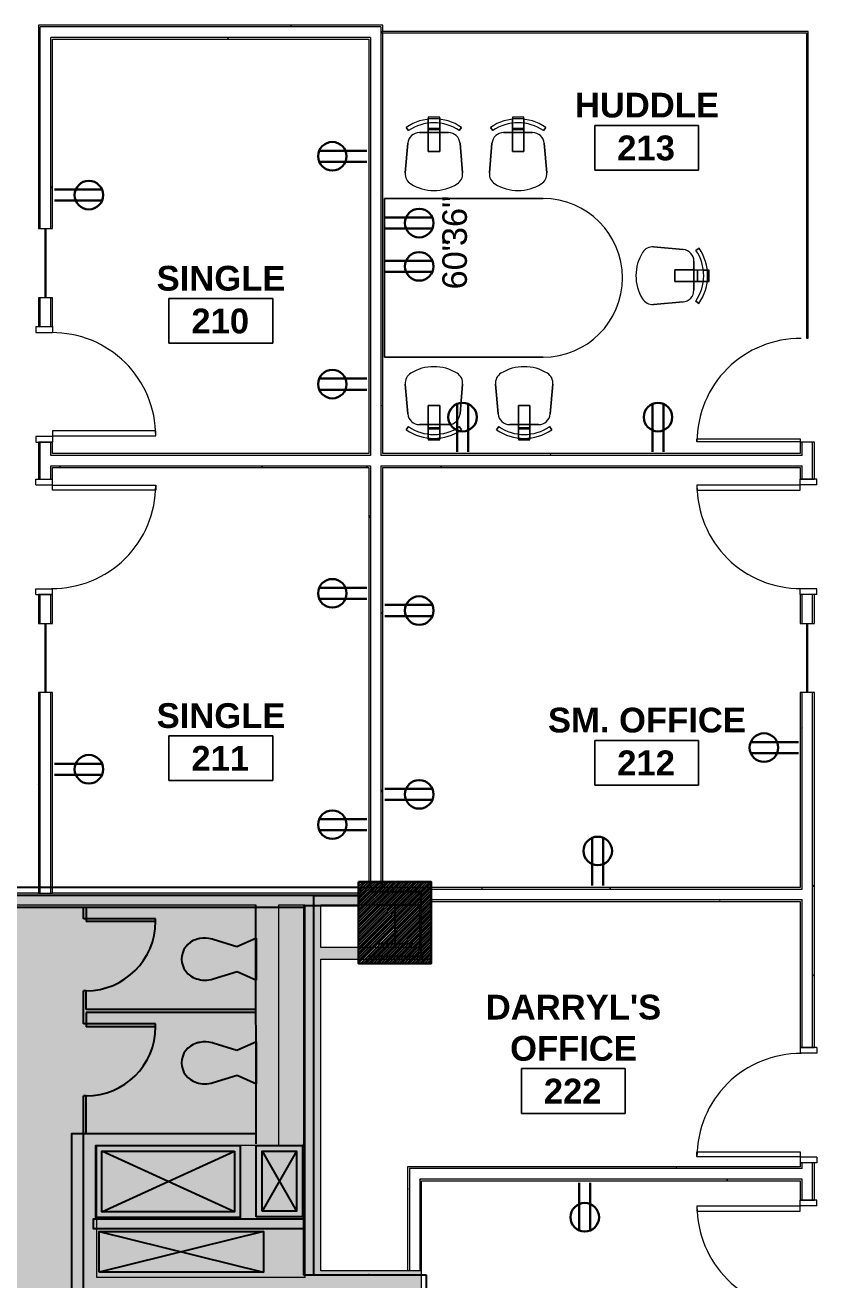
# Model space of a CAD drawing. Header units: inches. Extents: x 25273 to 28081, y 11840 to 13753.
# Drawn here: x 27173.7 to 27448.2, y 12866.1 to 13301 of the extents above; entities that cross this region are included whole.
import ezdxf
from ezdxf.xclip import XClip

# ---------------------------------------------------------------- set-up
doc = ezdxf.new("R2010")
doc.units = ezdxf.units.IN
doc.header["$MEASUREMENT"] = 0
doc.header["$XCLIPFRAME"] = 2
for name, color, linetype in [('L1$0$A-Plmb', 3, 'Continuous'), ('L1$0$Plaza America BA02$0$17', 2, 'Continuous'), ('L1$0$Plaza America BA02$0$9', 252, 'Continuous'), ('L1$0$SCOPE', 7, 'Continuous')]:
    doc.layers.add(name, color=color, linetype=linetype)
for name, color, linetype, lineweight in [('X1$0$A-ANNO-NOTE', 131, 'Continuous', 30), ('X1$0$A-AREA-IDEN', 2, 'Continuous', 9), ('X1$0$A-DETL', 90, 'Continuous', 13), ('X1$0$A-DETL-GENF', 92, 'Continuous', 9), ('X1$0$A-DOOR', 31, 'Continuous', 13), ('X1$0$A-DOOR-FRAM', 31, 'Continuous', 20), ('X1$0$A-GLAZ', 151, 'Continuous', 13), ('X1$0$A-WALL', 113, 'Continuous', 13), ('X1$0$A-WALL-PATT', 111, 'Continuous', 13), ('X1$0$I-FURN', 30, 'Continuous', 9), ('X1$0$I-WALL', 2, 'Continuous', 13), ('X1$0$Plaza America_Tower 1_2nd Floor -REVIT_dwg', 8, 'Continuous', 9)]:
    doc.layers.add(name, color=color, linetype=linetype, lineweight=lineweight)
doc.styles.add('X1$0$Swis721 Lt BT', font='swissl.ttf', dxfattribs={"height": 8.514638})
doc.styles.add('X1$0$Swis721 Lt BT_B', font='', dxfattribs={"height": 8.583975})
doc.styles.get('X1$0$Swis721 Lt BT_B').set_extended_font_data('Swis721 Lt BT', bold=True)
pattern_1 = [(0, (0, 0), (30.72, 7.68), [1.267, -21.773, 1.267, -21.773, -122.88]), (0, (0, 0), (30.72, 7.68), [-46.08, 1.267, -44.813, 1.267, -21.773, -53.76]), (0, (0, 0), (30.72, 7.68), [-115.2, 1.267, -14.093, 1.267, -37.133]), (120, (11.52, 3.84), (-22.0110751, 22.7643004), [1.267, -21.773, 1.267, -21.773, -122.88]), (120, (11.52, 3.84), (-22.0110751, 22.7643004), [-46.08, 1.267, -44.813, 1.267, -21.773, -53.76]), (120, (11.52, 3.84), (-22.0110751, 22.7643004), [-115.2, 1.267, -14.093, 1.267, -37.133]), (240, (15.36, 19.2), (-8.7089249, -30.4443004), [1.267, -21.773, 1.267, -21.773, -122.88]), (240, (15.36, 19.2), (-8.7089249, -30.4443004), [-46.08, 1.267, -44.813, 1.267, -21.773, -53.76]), (240, (15.36, 19.2), (-8.7089249, -30.4443004), [-115.2, 1.267, -14.093, 1.267, -37.133])]

# ---------------------------------------------------------------- blocks, each defined once
blk = doc.blocks.new('L1$0$Plaza America BA02$0$TOILET')
at = {"color": 0, "linetype": 'ByBlock'}
for p, q in [((-82, 180.3), (-51.9, 79.7)), ((51.1, 81.6), (82, 180.3)), ((-51.9, 79.7), (-87.4, 0)), ((87.4, 0), (51.1, 81.6)), ((-87.4, 0), (87.4, 0))]:
    blk.add_line(p, q, dxfattribs=at)
for centre, radius, start, end in [((0, 226.2), 85, 89.9996, 163.8468), ((0, 226.2), 85, 16.1534, 90.0008), ((13.8, 214.7), 101.7, 159.7734, 199.7541), ((24.3, 228.7), 61.2, 6.4687, 20.2311), ((-19.6, 213.6), 106.9, 344.3425, 11.8925), ((37.7, 197.1), 47.3, 339.2232, 344.8192)]:
    blk.add_arc(centre, radius, start, end, dxfattribs=at)
blk = doc.blocks.new('L1')
at = {"layer": 'L1$0$SCOPE', "linetype": 'Continuous'}
h = blk.add_hatch(dxfattribs=at)
h.set_pattern_fill('ANSI31', color=256, scale=5, style=0)
h.set_pattern_definition([(45, (11890.4797, 4829.3084), (-0.441941738, 0.441941738), [])])
h.paths.add_polyline_path([(27289.35, 13004.08), (27314.47, 13004.08), (27314.47, 12975.77), (27289.35, 12975.77)])
at = {"layer": 'L1$0$A-Plmb'}
for p, q in [((27193.92, 12991.26), (27193.92, 12995.26)), ((27218.91, 12991.26), (27193.92, 12991.26)), ((27194.92, 12995.26), (27194.92, 12990.26)), ((27218.91, 12990.26), (27218.91, 12991.26)), ((27218.91, 12990.26), (27194.92, 12990.26)), ((27193.92, 12954.79), (27193.92, 12966.28)), ((27194.92, 12966.28), (27193.92, 12966.28)), ((27194.92, 12959.79), (27194.92, 12966.28)), ((27253.91, 12959.79), (27194.92, 12959.79)), ((27194.92, 12958.79), (27194.92, 12953.79)), ((27253.91, 12958.79), (27194.92, 12958.79)), ((27218.91, 12954.79), (27193.92, 12954.79)), ((27218.91, 12953.79), (27194.92, 12953.79)), ((27218.91, 12953.79), (27218.91, 12954.79)), ((27194.92, 12929.81), (27193.92, 12929.81)), ((27193.92, 12916.76), (27193.92, 12929.81)), ((27194.92, 12916.76), (27194.92, 12929.81))]:
    blk.add_line(p, q, dxfattribs=at)
for centre in [(27194.92, 12990.26), (27194.92, 12953.79)]:
    blk.add_ellipse(centre, major_axis=(24, 0), ratio=0.99924, start_param=4.712389, end_param=6.283185, dxfattribs=at)
at = {"layer": 'L1$0$Plaza America BA02$0$17'}
for p, q in [((27246.29, 12889.67), (27200.3, 12910.65)), ((27200.3, 12889.67), (27246.29, 12910.65)), ((27255.86, 12910.65), (27267.86, 12889.94)), ((27267.86, 12910.65), (27255.86, 12889.94)), ((27256.41, 12882.79), (27199.42, 12868.8)), ((27199.42, 12882.79), (27256.41, 12868.8))]:
    blk.add_line(p, q, dxfattribs=at)
for points in [[(27248.29, 12912.65), (27248.29, 12887.67), (27198.3, 12887.67), (27198.3, 12912.65)], [(27246.29, 12910.65), (27246.29, 12889.67), (27200.3, 12889.67), (27200.3, 12910.65)], [(27253.86, 12887.95), (27253.86, 12912.65), (27269.86, 12912.65), (27269.86, 12887.95)], [(27255.86, 12889.94), (27255.86, 12910.65), (27267.86, 12910.65), (27267.86, 12889.94)], [(27199.42, 12868.8), (27199.42, 12882.79), (27256.41, 12882.79), (27256.41, 12868.8)]]:
    blk.add_lwpolyline(points, close=True, dxfattribs=at)
at = {"layer": 'L1$0$Plaza America BA02$0$9'}
blk.add_point((27292.91, 12867.8), dxfattribs=at)
at = {"layer": 'L1$0$SCOPE', "linetype": 'Continuous'}
for p, q in [((27072.73, 13002.14), (27289.35, 13002.14)), ((27314.47, 13004.08), (27289.35, 13004.08)), ((27310.97, 13000.58), (27292.85, 13000.58)), ((27310.97, 12978.23), (27310.97, 13000.58)), ((27314.47, 12975.75), (27314.47, 13004.08)), ((27289.35, 12999.26), (26780.43, 12999.26)), ((27253.86, 12913.26), (27253.72, 12995.71)), ((27295.72, 12996.09), (27308.1, 12996.09)), ((27301.91, 12996.09), (27301.91, 12982.72)), ((27295.72, 12982.72), (27308.1, 12982.72)), ((27292.85, 12978.23), (27310.97, 12978.23)), ((27289.35, 12975.75), (27314.47, 12975.75)), ((27312.72, 12867.8), (27312.72, 12641.36))]:
    blk.add_line(p, q, dxfattribs=at)
at = {"layer": 'L1$0$SCOPE'}
for p, q in [((26900.43, 12995.26), (27270.29, 12995.26)), ((27193.92, 12644.85), (27193.92, 12916.76)), ((27253.91, 12916.76), (27253.91, 12916.76)), ((27270.29, 12867.8), (27270.29, 12913.26)), ((27273.79, 12867.8), (27312.72, 12867.8))]:
    blk.add_line(p, q, dxfattribs=at)
at = {"layer": 'L1$0$SCOPE', "linetype": 'Continuous'}
for points in [[(26873.48, 13002.14), (26873.48, 13004.14), (26897.23, 13004.14), (26897.23, 13002.14), (27048.98, 13002.14), (27048.98, 13004.14), (27072.73, 13004.14), (27072.73, 13002.14), (27289.35, 13002.14), (27289.35, 12999.26)], [(27289.35, 12995.76), (27270.29, 12995.76), (27270.29, 12867.8), (27273.8, 12867.8), (27273.8, 12995.76)], [(27273.79, 12995.76), (27273.79, 12999.26), (27289.35, 12999.26), (27289.35, 12995.76)], [(27270.29, 12883.79), (27197.42, 12883.79), (27197.42, 12887.28), (27270.29, 12887.28)]]:
    blk.add_lwpolyline(points, dxfattribs=at)
blk.add_lwpolyline([(27289.35, 13004.08), (27314.47, 13004.08), (27314.47, 12975.77), (27289.35, 12975.77)], close=True, dxfattribs=at)
at = {"layer": 'L1$0$SCOPE'}
blk.add_lwpolyline([(27193.92, 12859.37), (27189.92, 12859.37), (27189.92, 12916.76), (27253.91, 12916.76)], dxfattribs=at)
at = {"layer": 'L1$0$A-Plmb', "xscale": 0.08326667999972415, "yscale": 0.08332999666708929, "rotation": 90}
for p in [(27253.91, 12977.27), (27253.91, 12941.3)]:
    blk.add_blockref('L1$0$Plaza America BA02$0$TOILET', p, dxfattribs=at)
blk = doc.blocks.new('X1$0$Single Glass Door - 36_ x 96_-4911563-FIRST FLOOR POWER _ SIGNAL')
at = {"layer": 'X1$0$A-DOOR', "lineweight": 20}
for p, q in [((16.90625, -2.4375), (17.90625, -2.4375)), ((16.90625, -38.25), (16.90625, -2.4375)), ((17.90625, -2.4375), (17.90625, -38.25)), ((17.90625, -38.25), (16.90625, -38.25))]:
    blk.add_line(p, q, dxfattribs=at)
at = {"layer": 'X1$0$A-DOOR', "lineweight": 9}
blk.add_arc((17.90625, -2.4375), 35.8125, 179.5, 270, dxfattribs=at)
blk = doc.blocks.new('X1$0$Single Flush - OTJ_SOLIDFLUSH_ALUM-4900816-FIRST FLOOR POWER _ SIGNAL')
at = {"layer": 'X1$0$A-DOOR', "lineweight": 20}
for p, q in [((16.15625, 38.25), (16.15625, 2.4375)), ((17.90625, 38.25), (16.15625, 38.25)), ((17.90625, 2.4375), (17.90625, 38.25)), ((16.15625, 2.4375), (17.90625, 2.4375))]:
    blk.add_line(p, q, dxfattribs=at)
at = {"layer": 'X1$0$A-DOOR', "lineweight": 9}
blk.add_arc((17.90625, 2.4375), 35.8125, 90, 180.5, dxfattribs=at)
at = {"layer": 'X1$0$A-DOOR-FRAM'}
for p, q in [((-20, -3.3125), (-20, 2.4375)), ((-20, 2.4375), (-18, 2.4375)), ((-18, -3.3125), (-18, 2.4375)), ((18.000004, -3.3125), (18.000004, 2.4375)), ((18.000004, 2.4375), (20.000004, 2.4375)), ((20.000004, -3.3125), (20.000004, 2.4375)), ((-20, -3.3125), (-18, -3.3125)), ((18.000004, -3.3125), (20.000004, -3.3125))]:
    blk.add_line(p, q, dxfattribs=at)
blk = doc.blocks.new('X1$0$Single Flush - OTJ_SOLIDFLUSH_ALUM-4900275-FIRST FLOOR POWER _ SIGNAL')
at = {"layer": 'X1$0$A-DOOR', "lineweight": 20}
for p, q in [((16.15625, -2.4375), (17.90625, -2.4375)), ((16.15625, -38.25), (16.15625, -2.4375)), ((17.90625, -2.4375), (17.90625, -38.25)), ((17.90625, -38.25), (16.15625, -38.25))]:
    blk.add_line(p, q, dxfattribs=at)
at = {"layer": 'X1$0$A-DOOR', "lineweight": 9}
blk.add_arc((17.90625, -2.4375), 35.8125, 179.5, 270, dxfattribs=at)
at = {"layer": 'X1$0$A-DOOR-FRAM'}
for p, q in [((-20, 3.3125), (-20, -2.4375)), ((-20, 3.3125), (-18, 3.3125)), ((-18, 3.3125), (-18, -2.4375)), ((18.000004, 3.3125), (18.000004, -2.4375)), ((18.000004, 3.3125), (20.000004, 3.3125)), ((20.000004, 3.3125), (20.000004, -2.4375)), ((-20, -2.4375), (-18, -2.4375)), ((18.000004, -2.4375), (20.000004, -2.4375))]:
    blk.add_line(p, q, dxfattribs=at)
blk = doc.blocks.new('X1$0$F-Chairs1 - Side 01-V113-FIRST FLOOR POWER _ SIGNAL')
at = {"layer": 'X1$0$I-FURN'}
for p, q in [((-9.07, 9.03), (-9.96, 19.32)), ((-9.96, 19.32), (-9.07, 9.03)), ((-9.07, 9.03), (-9.96, 19.32)), ((9.96, 19.32), (9.07, 9.03)), ((9.07, 9.03), (9.96, 19.32)), ((9.96, 19.32), (9.07, 9.03)), ((-2, 11.91), (-2, 5.32)), ((2, 11.91), (-2, 11.91)), ((-2, 11.91), (2, 11.91)), ((-2, 5.32), (-2, 11.91)), ((2, 11.91), (2, 5.32)), ((2, 5.32), (2, 11.91)), ((-9.57, 3.52), (-8.8, 4.64)), ((-8.8, 4.64), (-9.57, 3.52)), ((-9.57, 3.52), (-8.8, 4.64)), ((5.02, 5.32), (-5.02, 5.32)), ((-5.02, 5.32), (5.02, 5.32)), ((5.02, 5.32), (-5.02, 5.32)), ((-2, 5.32), (-2, 3.91)), ((-2, 4.21), (-2, 5.32)), ((2, 5.32), (2, 4.21)), ((2, 3.91), (2, 5.32)), ((8.8, 4.64), (9.57, 3.52)), ((9.57, 3.52), (8.8, 4.64)), ((8.8, 4.64), (9.57, 3.52)), ((2, 4.21), (-2, 4.21)), ((-2, 2.09), (-2, 4.21)), ((-2, 3.91), (-2, 2.09)), ((-2, 3.91), (2, 3.91)), ((-2, 2.09), (-2, 0.72)), ((-2, 0.72), (-2, 2.09)), ((-2, 0.72), (-2, 0)), ((-2, 0.46), (-2, 0.72)), ((2, 0.46), (-2, 0.46)), ((-2, 0.46), (-2, 0)), ((2, 0.46), (-2, 0.46)), ((2, 4.21), (2, 2.09)), ((2, 2.09), (2, 3.91)), ((2, 2.09), (2, 0.72)), ((2, 0.72), (2, 2.09)), ((2, 0.72), (2, 0.46)), ((2, 0), (2, 0.72)), ((2, 0), (2, 0.46)), ((-2, 0), (2, 0)), ((-2, 0), (2, 0))]:
    blk.add_line(p, q, dxfattribs=at)
for centre, radius, start, end in [((-5.91, 19.67), 4.06, 121.593, 184.9697), ((-5.91, 19.67), 4.06, 121.593, 184.9697), ((-5.91, 19.67), 4.06, 121.593, 184.9697), ((0, 10.06), 15.35, 58.407, 121.593), ((0, 10.06), 15.35, 58.407, 121.593), ((0, 10.06), 15.35, 58.407, 121.593), ((5.91, 19.67), 4.06, 355.0303, 58.407), ((5.91, 19.67), 4.06, 355.0303, 58.407), ((5.91, 19.67), 4.06, 355.0303, 58.407), ((-5.02, 9.38), 4.06, 184.9697, 270), ((-5.02, 9.38), 4.06, 184.9697, 270), ((-5.02, 9.38), 4.06, 184.9697, 270), ((5.02, 9.38), 4.06, 270, 355.0303), ((5.02, 9.38), 4.06, 270, 355.0303), ((5.02, 9.38), 4.06, 270, 355.0303), ((0, 17.51), 15.59, 235.6197, 304.3803), ((0, 17.51), 15.59, 235.6197, 304.3803), ((0, 17.51), 15.59, 235.6197, 304.3803), ((0, 17.51), 16.94, 235.6197, 304.3803), ((0, 17.51), 16.94, 235.6197, 304.3803), ((0, 17.51), 16.94, 235.6197, 304.3803)]:
    blk.add_arc(centre, radius, start, end, dxfattribs=at)
blk = doc.blocks.new('X1$0$F-Chairs1 - Side 01-4785227-FIRST FLOOR POWER _ SIGNAL')
at = {"layer": 'X1$0$I-FURN'}
for p, q in [((2, 0), (-2, 0)), ((-2, 0), (-2, -0.46)), ((2, 0), (-2, 0)), ((-2, 0), (-2, -0.72)), ((2, -0.46), (2, 0)), ((2, -0.72), (2, 0)), ((-9.57, -3.52), (-8.8, -4.64)), ((-9.57, -3.52), (-8.8, -4.64)), ((-8.8, -4.64), (-9.57, -3.52)), ((-2, -0.46), (2, -0.46)), ((-2, -0.46), (2, -0.46)), ((-2, -0.72), (-2, -0.46)), ((-2, -0.72), (-2, -2.09)), ((-2, -2.09), (-2, -0.72)), ((-2, -2.09), (-2, -3.91)), ((-2, -4.21), (-2, -2.09)), ((-2, -3.91), (-2, -5.32)), ((2, -3.91), (-2, -3.91)), ((-2, -4.21), (2, -4.21)), ((-2, -5.32), (-2, -4.21)), ((2, -0.46), (2, -0.72)), ((2, -0.72), (2, -2.09)), ((2, -2.09), (2, -0.72)), ((2, -2.09), (2, -4.21)), ((2, -3.91), (2, -2.09)), ((2, -5.32), (2, -3.91)), ((2, -4.21), (2, -5.32)), ((8.8, -4.64), (9.57, -3.52)), ((8.8, -4.64), (9.57, -3.52)), ((9.57, -3.52), (8.8, -4.64)), ((5.02, -5.32), (-5.02, -5.32)), ((5.02, -5.32), (-5.02, -5.32)), ((-5.02, -5.32), (5.02, -5.32)), ((-2, -5.32), (-2, -11.91)), ((-2, -11.91), (-2, -5.32)), ((2, -5.32), (2, -11.91)), ((2, -11.91), (2, -5.32)), ((-9.07, -9.03), (-9.96, -19.32)), ((-9.07, -9.03), (-9.96, -19.32)), ((-9.96, -19.32), (-9.07, -9.03)), ((2, -11.91), (-2, -11.91)), ((-2, -11.91), (2, -11.91)), ((9.96, -19.32), (9.07, -9.03)), ((9.96, -19.32), (9.07, -9.03)), ((9.07, -9.03), (9.96, -19.32))]:
    blk.add_line(p, q, dxfattribs=at)
for centre, radius, start, end in [((0, -17.51), 16.94, 55.6197, 124.3803), ((0, -17.51), 16.94, 55.6197, 124.3803), ((0, -17.51), 16.94, 55.6197, 124.3803), ((0, -17.51), 15.59, 55.6197, 124.3803), ((0, -17.51), 15.59, 55.6197, 124.3803), ((0, -17.51), 15.59, 55.6197, 124.3803), ((-5.02, -9.38), 4.06, 90, 175.0303), ((-5.02, -9.38), 4.06, 90, 175.0303), ((-5.02, -9.38), 4.06, 90, 175.0303), ((5.02, -9.38), 4.06, 4.9697, 90), ((5.02, -9.38), 4.06, 4.9697, 90), ((5.02, -9.38), 4.06, 4.9697, 90), ((-5.91, -19.67), 4.06, 175.0303, 238.407), ((-5.91, -19.67), 4.06, 175.0303, 238.407), ((-5.91, -19.67), 4.06, 175.0303, 238.407), ((5.91, -19.67), 4.06, 301.593, 4.9697), ((5.91, -19.67), 4.06, 301.593, 4.9697), ((5.91, -19.67), 4.06, 301.593, 4.9697), ((0, -10.06), 15.35, 238.407, 301.593), ((0, -10.06), 15.35, 238.407, 301.593), ((0, -10.06), 15.35, 238.407, 301.593)]:
    blk.add_arc(centre, radius, start, end, dxfattribs=at)
blk = doc.blocks.new('X1$0$huddle room tables7 - huddle room tables-4802241-FIRST FLOOR POWER _ SIGNAL')
at = {"layer": 'X1$0$I-FURN'}
for p, q in [((25913.9, 14023.45), (25858.9, 14023.45)), ((25858.9, 14023.45), (25858.9, 13968.45)), ((25858.9, 13968.45), (25858.9, 14023.45)), ((25858.9, 14023.45), (25913.9, 14023.45)), ((25913.9, 13968.45), (25913.9, 14023.45)), ((25913.9, 14023.45), (25913.9, 13968.45))]:
    blk.add_line(p, q, dxfattribs=at)
blk.add_arc((25886.4, 13968.45), 27.5, 180, 0, dxfattribs=at)
blk.add_arc((25886.4, 13968.45), 27.5, 180, 0, dxfattribs=at)
blk = doc.blocks.new('X1$0$Frameless opening with glazing - 24_ x 96_-4900874-FIRST FLOOR POWER _ SIGNAL')
at = {"layer": 'X1$0$A-GLAZ', "lineweight": 30}
blk.add_line((-13.5, 0.0625), (10.5, 0.0625), dxfattribs=at)
blk = doc.blocks.new('X1$0$Room Tag - Room Name and Number-3379422-FIRST FLOOR POWER _ SIGNAL')
at = {"layer": 'X1$0$A-AREA-IDEN'}
for p, q in [((-0.1881, -0.1636), (-0.1881, -0.0018)), ((-0.1881, -0.0018), (0.1869, -0.0018)), ((0.1869, -0.0018), (-0.1881, -0.0018)), ((-0.1881, -0.0018), (-0.1881, -0.1636)), ((0.1869, -0.0018), (0.1869, -0.1636)), ((0.1869, -0.1636), (0.1869, -0.0018)), ((0.1869, -0.1636), (-0.1881, -0.1636)), ((-0.1881, -0.1636), (0.1869, -0.1636))]:
    blk.add_line(p, q, dxfattribs=at)
blk = doc.blocks.new('X1')
at = {"layer": 'X1$0$A-DETL-GENF'}
h = blk.add_hatch(color=9, dxfattribs=at)
h.paths.add_polyline_path([(27087.52, 12643.67), (27089.92, 12643.67), (27089.92, 12657.84), (27052.32, 12657.84), (27052.32, 12643.67), (27052.63, 12643.67)], flags=0)
h.paths.add_polyline_path([(27273.47, 12643.67), (27286.6, 12643.67), (27286.6, 12644.86), (27288.29, 12644.86), (27288.29, 12862.26), (27198.54, 12862.26), (27198.54, 12644.86), (27246.6, 12644.86), (27246.6, 12643.67)], flags=0)
h.paths.add_polyline_path([(26980.88, 12643.67), (27050.32, 12643.67), (27050.32, 12659.84), (27089.92, 12659.84), (27089.92, 12683.41), (27093.42, 12683.41), (27093.42, 12644.86), (27193.92, 12644.86), (27193.92, 12726.41), (27189.92, 12726.41), (27189.92, 12733.41), (27193.92, 12733.41), (27193.92, 12916.76), (27253.72, 12916.76), (27253.72, 12996.11), (27073.92, 12996.11), (27073.92, 12862.87), (27133.92, 12862.87), (27133.92, 12859.37), (27097.92, 12859.37), (27097.92, 12733.41), (27144.92, 12733.41), (27144.92, 12726.41), (27093.42, 12726.41), (27093.42, 12723.41), (27089.92, 12723.41), (27089.92, 12757.39), (27088.42, 12757.39), (27088.42, 12760.89), (27089.92, 12760.89), (27089.92, 12859.37), (27047.92, 12859.37), (27047.92, 12814.88), (27044.42, 12814.88), (27044.42, 12859.37), (26991.69, 12859.37), (26991.69, 12771.38), (27044.42, 12771.38), (27044.42, 12774.88), (27047.92, 12774.88), (27047.92, 12760.89), (27048.42, 12760.89), (27048.42, 12757.39), (26980.32, 12757.36), (26980.32, 12734.57), (26976.82, 12734.57), (26976.82, 12757.36), (26976.19, 12757.36), (26976.19, 12784.36), (26971.67, 12784.36), (26971.67, 12788.36), (26988.19, 12788.36), (26988.19, 12862.87), (27049.92, 12862.87), (27049.92, 12996.11), (26900.43, 12996.11), (26900.43, 12815.84), (26895.43, 12815.84), (26895.43, 12788.36), (26931.67, 12788.36), (26931.67, 12784.36), (26895.43, 12784.36), (26895.43, 12765.13), (26883.43, 12765.13), (26883.43, 12692.32), (26976.82, 12692.32), (26976.82, 12694.57), (26980.32, 12694.57), (26980.32, 12643.67)], flags=0)
h.paths.add_polyline_path([(27306.55, 12644.86), (27306.55, 12862.26), (27300.58, 12862.26), (27300.58, 12644.86)], flags=0)
h.paths.add_polyline_path([(27292.91, 12644.86), (27295.95, 12644.86), (27295.95, 12862.26), (27292.91, 12862.26), (27292.91, 12645.86)], flags=0)
h.paths.add_polyline_path([(26883.43, 12645.98), (26976.82, 12645.98), (26976.82, 12656.84), (26883.43, 12656.84), (26883.43, 12646.14)], flags=0)
h.paths.add_polyline_path([(26852.25, 12645.98), (26879.93, 12645.98), (26879.93, 12765.13), (26780.35, 12765.13), (26780.35, 12732.42), (26775.35, 12732.42), (26775.35, 12690.92), (26780.35, 12690.92), (26780.35, 12645.98), (26794.69, 12645.98)], flags=0)
h.paths.add_polyline_path([(26940, 12660.34), (26976.82, 12660.34), (26976.82, 12688.82), (26883.43, 12688.82), (26883.43, 12660.34), (26884.56, 12660.34)], flags=0)
h.paths.add_polyline_path([(27027.75, 12762.39), (27036.44, 12762.39), (27036.44, 12766.38), (26991.69, 12766.38), (26991.69, 12762.39), (27005.81, 12762.39)], flags=0)
h.paths.add_polyline_path([(26095.35, 12767.11), (26110.71, 12767.11), (26110.71, 12996.11), (26095.35, 12996.11), (26095.35, 12783.64)], flags=0)
h.paths.add_polyline_path([(26443.82, 12767.11), (26502.07, 12767.11), (26502.07, 12785.09), (26443.82, 12785.09)], flags=0)
h.paths.add_polyline_path([(26431.89, 12767.11), (26439.82, 12767.11), (26439.82, 12789.09), (26502.07, 12789.09), (26502.07, 12843.66), (26462.69, 12843.66), (26462.69, 12913.61), (26502.07, 12913.61), (26502.07, 12971.12), (26439.32, 12971.12), (26439.32, 12990.11), (26374.31, 12990.11), (26374.31, 12915.83), (26312.85, 12915.83), (26312.85, 12767.11), (26431.8, 12767.11)], flags=0)
h.paths.add_polyline_path([(26194.15, 12767.11), (26205.33, 12767.11), (26205.33, 12996.11), (26159.42, 12996.11), (26159.42, 12999.11), (26119.42, 12999.11), (26119.42, 12996.11), (26115.33, 12996.11), (26115.35, 12767.11), (26150.28, 12767.11)], flags=0)
h.paths.add_polyline_path([(26209.96, 12767.11), (26229.64, 12767.11), (26229.64, 12813.56), (26209.96, 12813.56), (26209.96, 12796.35)], flags=0)
h.paths.add_polyline_path([(26308.85, 12767.11), (26308.85, 12813.56), (26233.14, 12813.56), (26233.14, 12767.11), (26281.9, 12767.11)], flags=0)
h.paths.add_polyline_path([(26879.93, 12775.13), (26881.43, 12775.13), (26881.43, 12878.23), (26780.35, 12878.23), (26780.35, 12849.04), (26775.35, 12849.04), (26775.35, 12807.54), (26780.35, 12807.54), (26780.35, 12775.13), (26852.25, 12775.13)], flags=0)
h.paths.add_polyline_path([(26520.32, 12776.11), (26520.32, 12990.11), (26512.07, 12990.11), (26512.07, 12776.11)], flags=0)
h.paths.add_polyline_path([(26612.11, 12776.11), (26613.35, 12776.11), (26613.35, 12808.86), (26619.35, 12808.86), (26619.35, 12850.36), (26613.35, 12850.36), (26613.35, 12878.07), (26523.82, 12878.07), (26523.82, 12776.11)], flags=0)
h.paths.add_polyline_path([(26229.64, 12817.56), (26308.85, 12817.56), (26308.85, 12937.11), (26312.85, 12937.11), (26312.85, 12921.83), (26368.31, 12921.83), (26368.31, 12990.11), (26349.82, 12990.11), (26349.82, 12980.62), (26312.85, 12980.62), (26312.85, 12977.11), (26308.85, 12977.11), (26308.85, 12996.11), (26291.85, 12996.11), (26291.85, 12999.11), (26251.85, 12999.11), (26251.85, 12996.11), (26209.96, 12996.11), (26209.96, 12817.56), (26211.74, 12817.56)], flags=0)
h.paths.add_polyline_path([(26502.07, 12847.66), (26502.07, 12909.61), (26466.69, 12909.61), (26466.69, 12847.66), (26501.27, 12847.66)], flags=0)
h.paths.add_polyline_path([(27056.92, 12862.87), (27066.92, 12862.87), (27066.92, 12996.11), (27056.92, 12996.11), (27056.92, 12864.39)], flags=0)
h.paths.add_polyline_path([(27198.54, 12866.89), (27270.72, 12866.89), (27270.72, 12996.11), (27261.72, 12996.11), (27261.72, 12912.76), (27198.54, 12912.76), (27198.54, 12885.78)], flags=0)
h.paths.add_polyline_path([(26523.95, 12882.07), (26613.35, 12882.07), (26613.35, 12911.36), (26619.35, 12911.36), (26619.35, 12952.86), (26613.35, 12952.86), (26613.35, 12984.11), (26615.35, 12984.11), (26615.35, 12990.11), (26523.82, 12990.11), (26523.82, 12882.07)], flags=0)
h.paths.add_polyline_path([(26881.43, 12882.23), (26881.43, 12986.11), (26780.35, 12986.11), (26780.35, 12957.77), (26775.35, 12957.77), (26775.35, 12916.27), (26780.35, 12916.27), (26780.35, 12882.23), (26852.25, 12882.23)], flags=0)
h.paths.add_polyline_path([(26479.87, 12975.12), (26502.07, 12975.12), (26502.07, 12990.11), (26443.32, 12990.11), (26443.32, 12975.12), (26476.24, 12975.12)], flags=0)
h.paths.add_polyline_path([(26334.32, 12985.62), (26334.32, 12988.61), (26312.85, 12988.61), (26312.85, 12985.62), (26325.77, 12985.62)], flags=0)
h.paths.add_polyline_path([(26334.32, 12993.61), (26334.32, 12999.11), (26312.85, 12999.11), (26312.85, 12993.61), (26325.77, 12993.61)], flags=0)
at = {"layer": 'X1$0$A-WALL-PATT', "lineweight": 9}
h = blk.add_hatch(dxfattribs=at)
h.set_pattern_fill('FP1_1', color=256, style=0, pattern_type=2)
h.set_pattern_definition(pattern_1)
h.paths.add_polyline_path([(27178.73, 13300.36), (27297.71, 13300.36), (27297.71, 13300.99), (27178.34, 13300.99), (27178.34, 13300.36)], flags=0)
h = blk.add_hatch(dxfattribs=at)
h.set_pattern_fill('FP1_1', color=256, style=0, pattern_type=2)
h.set_pattern_definition(pattern_1)
h.paths.add_polyline_path([(27178.96, 13000.11), (27178.96, 13069.61), (27178.34, 13069.61), (27178.34, 13000.11)], flags=0)
h.paths.add_polyline_path([(27178.34, 13093.61), (27178.96, 13093.61), (27178.96, 13103.61), (27178.34, 13103.61)], flags=0)
h.paths.add_polyline_path([(27178.96, 13143.61), (27178.96, 13156.48), (27178.34, 13156.48), (27178.34, 13143.61)], flags=0)
h.paths.add_polyline_path([(27178.96, 13196.48), (27178.96, 13206.48), (27178.34, 13206.48), (27178.34, 13196.48)], flags=0)
h.paths.add_polyline_path([(27178.96, 13230.48), (27178.96, 13300.36), (27178.34, 13300.36), (27178.34, 13230.48)], flags=0)
h = blk.add_hatch(dxfattribs=at)
h.set_pattern_fill('FP1_1', color=256, style=0, pattern_type=2)
h.set_pattern_definition(pattern_1)
h.paths.add_polyline_path([(27297.09, 13002.11), (27297.71, 13002.11), (27297.71, 13148.23), (27297.09, 13148.23), (27297.09, 13002.4)], flags=0)
h.paths.add_polyline_path([(27297.09, 13151.86), (27297.71, 13151.86), (27297.71, 13298.3), (27297.09, 13298.3), (27297.09, 13152.48)], flags=0)
h.paths.add_polyline_path([(27297.09, 13298.8), (27297.71, 13298.8), (27297.71, 13300.36), (27297.09, 13300.36)], flags=0)
h = blk.add_hatch(dxfattribs=at)
h.set_pattern_fill('FP1_1', color=256, style=0, pattern_type=2)
h.set_pattern_definition(pattern_1)
h.paths.add_polyline_path([(27203.24, 13296.11), (27293.46, 13296.11), (27293.46, 13296.74), (27182.59, 13296.74), (27182.59, 13296.11), (27194.09, 13296.11)], flags=0)
h = blk.add_hatch(dxfattribs=at)
h.set_pattern_fill('FP1_1', color=256, style=0, pattern_type=2)
h.set_pattern_definition(pattern_1)
h.paths.add_polyline_path([(27183.21, 13000.11), (27183.21, 13069.61), (27182.59, 13069.61), (27182.59, 13000.11)], flags=0)
h.paths.add_polyline_path([(27183.21, 13093.61), (27183.21, 13103.61), (27182.59, 13103.61), (27182.59, 13093.61)], flags=0)
h.paths.add_polyline_path([(27183.21, 13143.61), (27183.21, 13148.23), (27182.59, 13148.23), (27182.59, 13143.61)], flags=0)
h.paths.add_polyline_path([(27183.21, 13151.86), (27183.21, 13156.48), (27182.59, 13156.48), (27182.59, 13151.86)], flags=0)
h.paths.add_polyline_path([(27182.59, 13196.48), (27183.21, 13196.48), (27183.21, 13206.48), (27182.59, 13206.48), (27182.59, 13199.83)], flags=0)
h.paths.add_polyline_path([(27183.21, 13230.48), (27183.21, 13296.11), (27182.59, 13296.11), (27182.59, 13230.48)], flags=0)
h = blk.add_hatch(dxfattribs=at)
h.set_pattern_fill('FP1_1', color=256, style=0, pattern_type=2)
h.set_pattern_definition(pattern_1)
h.paths.add_polyline_path([(27293.46, 13002.11), (27293.46, 13148.23), (27292.84, 13148.23), (27292.84, 13002.11)], flags=0)
h.paths.add_polyline_path([(27293.46, 13151.86), (27293.46, 13296.11), (27292.84, 13296.11), (27292.84, 13151.86)], flags=0)
h = blk.add_hatch(dxfattribs=at)
h.set_pattern_fill('FP1_1', color=256, style=0, pattern_type=2)
h.set_pattern_definition(pattern_1)
h.paths.add_polyline_path([(27442.44, 13151.86), (27442.44, 13152.48), (27297.71, 13152.48), (27297.71, 13151.86), (27378.74, 13151.86)], flags=0)
h.paths.add_polyline_path([(27203.24, 13151.86), (27292.84, 13151.86), (27292.84, 13152.48), (27183.21, 13152.48), (27183.21, 13151.86)], flags=0)
h = blk.add_hatch(dxfattribs=at)
h.set_pattern_fill('FP1_1', color=256, style=0, pattern_type=2)
h.set_pattern_definition(pattern_1)
h.paths.add_polyline_path([(27443.07, 12799.26), (27443.07, 12819.74), (27442.44, 12819.74), (27442.44, 12799.26)], flags=0)
h.paths.add_polyline_path([(27443.07, 12843.74), (27443.07, 12853.74), (27442.44, 12853.74), (27442.44, 12843.74)], flags=0)
h.paths.add_polyline_path([(27442.44, 12893.74), (27443.07, 12893.74), (27443.07, 12901.01), (27442.44, 12901.01), (27442.44, 12900.05)], flags=0)
h.paths.add_polyline_path([(27443.07, 12904.64), (27443.07, 12906.62), (27442.44, 12906.62), (27442.44, 12904.64)], flags=0)
h.paths.add_polyline_path([(27442.44, 12946.62), (27443.07, 12946.62), (27443.07, 12997.86), (27442.44, 12997.86), (27442.44, 12973.72)], flags=0)
h.paths.add_polyline_path([(27442.44, 13001.49), (27443.07, 13001.49), (27443.07, 13069.61), (27442.44, 13069.61), (27442.44, 13002.11)], flags=0)
h.paths.add_polyline_path([(27443.07, 13093.61), (27443.07, 13103.61), (27442.44, 13103.61), (27442.44, 13093.61)], flags=0)
h.paths.add_polyline_path([(27442.44, 13143.61), (27443.07, 13143.61), (27443.07, 13148.23), (27442.44, 13148.23), (27442.44, 13146.81)], flags=0)
h.paths.add_polyline_path([(27443.07, 13151.86), (27443.07, 13156.48), (27442.44, 13156.48), (27442.44, 13151.86)], flags=0)
h = blk.add_hatch(dxfattribs=at)
h.set_pattern_fill('FP1_1', color=256, style=0, pattern_type=2)
h.set_pattern_definition(pattern_1)
h.paths.add_polyline_path([(27446.69, 12799.26), (27447.32, 12799.26), (27447.32, 12819.74), (27446.69, 12819.74)], flags=0)
h.paths.add_polyline_path([(27447.32, 12843.74), (27447.32, 12853.74), (27446.69, 12853.74), (27446.69, 12843.74)], flags=0)
h.paths.add_polyline_path([(27446.69, 12893.74), (27447.32, 12893.74), (27447.32, 12906.62), (27446.69, 12906.62), (27446.69, 12901.01)], flags=0)
h.paths.add_polyline_path([(27446.69, 12946.62), (27447.32, 12946.62), (27447.32, 13069.61), (27446.69, 13069.61), (27446.69, 12973.72)], flags=0)
h.paths.add_polyline_path([(27446.69, 13093.61), (27447.32, 13093.61), (27447.32, 13103.61), (27446.69, 13103.61)], flags=0)
h.paths.add_polyline_path([(27446.69, 13143.61), (27447.32, 13143.61), (27447.32, 13156.48), (27446.69, 13156.48), (27446.69, 13148.23)], flags=0)
h = blk.add_hatch(dxfattribs=at)
h.set_pattern_fill('FP1_1', color=256, style=0, pattern_type=2)
h.set_pattern_definition(pattern_1)
h.paths.add_polyline_path([(27378.74, 13147.61), (27442.44, 13147.61), (27442.44, 13148.23), (27297.71, 13148.23), (27297.71, 13147.61)], flags=0)
h.paths.add_polyline_path([(27183.21, 13147.61), (27292.84, 13147.61), (27292.84, 13148.23), (27183.21, 13148.23)], flags=0)
for points in [[(27073.92, 12996.11), (27289.99, 12996.11), (27289.99, 13000.11), (27072.72, 13000.11), (27072.72, 12996.11)], [(27297.09, 12996.11), (27310.47, 12996.11), (27310.47, 13002.11), (27289.99, 13002.11), (27289.99, 12996.11), (27293.46, 12996.11)], [(27314.47, 12981.26), (27314.47, 13002.11), (27310.47, 13002.11), (27310.47, 12981.26)], [(27253.72, 12912.76), (27261.72, 12912.76), (27261.72, 12996.11), (27253.72, 12996.11), (27253.72, 12915.96)], [(27270.72, 12866.89), (27273.72, 12866.89), (27273.72, 12869.26), (27276.22, 12869.26), (27276.22, 12996.11), (27270.72, 12996.11), (27270.72, 12915.96)], [(27297.09, 12977.26), (27314.47, 12977.26), (27314.47, 12981.26), (27276.22, 12981.26), (27276.22, 12977.26), (27293.46, 12977.26)], [(27253.72, 12912.76), (27253.72, 12916.76), (27193.92, 12916.76), (27193.92, 12912.76), (27203.24, 12912.76)], [(27198.54, 12644.86), (27198.54, 12912.76), (27193.92, 12912.76), (27193.92, 12644.86)], [(27198.54, 12862.26), (27273.72, 12862.26), (27273.72, 12866.89), (27198.54, 12866.89)], [(27273.72, 12862.26), (27311.18, 12862.26), (27311.18, 12869.26), (27273.72, 12869.26), (27273.72, 12866.89)]]:
    blk.add_hatch(color=7, dxfattribs=at).paths.add_polyline_path(points, flags=0)
h = blk.add_hatch(dxfattribs=at)
h.set_pattern_fill('FP1_1', color=256, style=0, pattern_type=2)
h.set_pattern_definition(pattern_1)
h.paths.add_polyline_path([(27314.47, 13001.49), (27442.44, 13001.49), (27442.44, 13002.11), (27314.47, 13002.11)], flags=0)
h = blk.add_hatch(dxfattribs=at)
h.set_pattern_fill('FP1_1', color=256, style=0, pattern_type=2)
h.set_pattern_definition(pattern_1)
h.paths.add_polyline_path([(27378.74, 12997.24), (27442.44, 12997.24), (27442.44, 12997.86), (27314.47, 12997.86), (27314.47, 12997.24)], flags=0)
h = blk.add_hatch(dxfattribs=at)
h.set_pattern_fill('FP1_1', color=256, style=0, pattern_type=2)
h.set_pattern_definition(pattern_1)
h.paths.add_polyline_path([(27306.3, 12904.64), (27442.44, 12904.64), (27442.44, 12905.26), (27306.3, 12905.26)], flags=0)
h = blk.add_hatch(dxfattribs=at)
h.set_pattern_fill('FP1_1', color=256, style=0, pattern_type=2)
h.set_pattern_definition(pattern_1)
h.paths.add_polyline_path([(27306.93, 12869.26), (27306.93, 12904.64), (27306.3, 12904.64), (27306.3, 12869.26), (27306.55, 12869.26)], flags=0)
h = blk.add_hatch(dxfattribs=at)
h.set_pattern_fill('FP1_1', color=256, style=0, pattern_type=2)
h.set_pattern_definition(pattern_1)
h.paths.add_polyline_path([(27314.62, 12900.39), (27442.44, 12900.39), (27442.44, 12901.01), (27310.55, 12901.01), (27310.55, 12900.39), (27311.18, 12900.39)], flags=0)
h = blk.add_hatch(dxfattribs=at)
h.set_pattern_fill('FP1_1', color=256, style=0, pattern_type=2)
h.set_pattern_definition(pattern_1)
h.paths.add_polyline_path([(27311.18, 12869.26), (27311.18, 12900.39), (27310.55, 12900.38), (27310.55, 12869.26)], flags=0)
at = {"layer": 'X1$0$A-ANNO-NOTE'}
for p, q in [((27292.18, 13257.46), (27275.66, 13257.46)), ((27292.18, 13253.63), (27275.66, 13253.63)), ((27183.87, 13243.98), (27200.39, 13243.98)), ((27183.87, 13240.14), (27200.39, 13240.14)), ((27298.37, 13234.29), (27314.89, 13234.29)), ((27298.37, 13230.46), (27314.89, 13230.46)), ((27298.37, 13219.29), (27314.89, 13219.29)), ((27298.37, 13215.46), (27314.89, 13215.46)), ((27292.18, 13178.45), (27275.66, 13178.45)), ((27292.18, 13174.62), (27275.66, 13174.62)), ((27323.45, 13153.13), (27323.45, 13169.66)), ((27327.28, 13153.13), (27327.28, 13169.66)), ((27391.19, 13153.13), (27391.19, 13169.66)), ((27395.03, 13153.13), (27395.03, 13169.66)), ((27292.18, 13105.95), (27275.66, 13105.95)), ((27292.18, 13102.12), (27275.66, 13102.12)), ((27298.37, 13099.99), (27314.89, 13099.99)), ((27298.37, 13096.16), (27314.89, 13096.16)), ((27441.79, 13052.47), (27425.27, 13052.47)), ((27441.79, 13048.64), (27425.27, 13048.64)), ((27183.87, 13044.99), (27200.39, 13044.99)), ((27183.87, 13041.16), (27200.39, 13041.16)), ((27298.37, 13036.27), (27314.89, 13036.27)), ((27298.37, 13032.43), (27314.89, 13032.43)), ((27292.18, 13025.76), (27275.66, 13025.76)), ((27292.18, 13021.93), (27275.66, 13021.93)), ((27370.32, 13002.76), (27370.32, 13019.29)), ((27374.15, 13002.76), (27374.15, 13019.29)), ((27365.82, 12899.73), (27365.82, 12883.21)), ((27369.65, 12899.73), (27369.65, 12883.21))]:
    blk.add_line(p, q, dxfattribs=at)
for centre in [(27280.22, 13255.54), (27195.83, 13242.06), (27310.33, 13232.37), (27310.33, 13217.37), (27280.22, 13176.54), (27325.36, 13165.1), (27393.11, 13165.1), (27280.22, 13104.04), (27310.33, 13098.07), (27429.83, 13050.56), (27195.83, 13043.07), (27310.33, 13034.35), (27280.22, 13023.85), (27372.24, 13014.73), (27367.73, 12887.77)]:
    blk.add_circle(centre, 4.95, dxfattribs=at)
at = {"layer": 'X1$0$A-DETL', "lineweight": 9}
for p, q in [((27246.29, 12889.67), (27200.3, 12910.65)), ((27246.29, 12910.65), (27200.3, 12889.67)), ((27200.3, 12910.65), (27246.29, 12910.65)), ((27200.3, 12889.67), (27200.3, 12910.65)), ((27246.29, 12910.65), (27246.29, 12889.67)), ((27248.29, 12912.65), (27248.29, 12887.67)), ((27253.86, 12912.65), (27269.86, 12912.65)), ((27253.86, 12887.95), (27253.86, 12912.65)), ((27255.86, 12910.65), (27267.86, 12889.94)), ((27267.86, 12910.65), (27255.86, 12889.94)), ((27198.54, 12887.28), (27270.29, 12887.28)), ((27246.29, 12889.67), (27200.3, 12889.67)), ((27269.86, 12887.95), (27253.86, 12887.95)), ((27270.29, 12883.79), (27198.54, 12883.79)), ((27199.42, 12882.79), (27256.41, 12868.8)), ((27256.41, 12882.79), (27199.42, 12868.8))]:
    blk.add_line(p, q, dxfattribs=at)
at = {"layer": 'X1$0$A-WALL'}
for p, q in [((27297.09, 13300.36), (27178.96, 13300.36)), ((27178.96, 13230.48), (27178.96, 13300.36)), ((27297.09, 13300.36), (27297.09, 13151.86)), ((27293.46, 13296.74), (27182.59, 13296.74)), ((27182.59, 13230.48), (27182.59, 13296.74)), ((27293.46, 13296.74), (27293.46, 13151.86)), ((27297.09, 13298.8), (27297.71, 13298.8)), ((27297.09, 13298.3), (27297.71, 13298.3)), ((27178.96, 13196.48), (27178.96, 13206.48)), ((27182.59, 13196.48), (27182.59, 13206.48)), ((27178.96, 13143.61), (27178.96, 13156.48)), ((27182.59, 13151.86), (27182.59, 13156.48)), ((27443.07, 13151.86), (27443.07, 13156.48)), ((27446.69, 13143.61), (27446.69, 13156.48)), ((27293.46, 13151.86), (27182.59, 13151.86)), ((27182.59, 13143.61), (27182.59, 13148.23)), ((27182.59, 13148.23), (27293.46, 13148.23)), ((27293.46, 13148.23), (27293.46, 13002.11)), ((27443.07, 13151.86), (27297.09, 13151.86)), ((27297.09, 13148.23), (27297.09, 13002.11)), ((27297.09, 13148.23), (27443.07, 13148.23)), ((27443.07, 13143.61), (27443.07, 13148.23)), ((27178.96, 13093.61), (27178.96, 13103.61)), ((27182.59, 13093.61), (27182.59, 13103.61)), ((27443.07, 13093.61), (27443.07, 13103.61)), ((27446.69, 13093.61), (27446.69, 13103.61)), ((27178.96, 13000.11), (27178.96, 13069.61)), ((27182.59, 13000.11), (27182.59, 13069.61)), ((27443.07, 13001.49), (27443.07, 13069.61)), ((27446.69, 12946.62), (27446.69, 13069.61)), ((27178.34, 13000.11), (27183.21, 13000.11)), ((27292.84, 13002.11), (27297.71, 13002.11)), ((27314.47, 13001.49), (27443.07, 13001.49)), ((27314.47, 12997.86), (27443.07, 12997.86)), ((27443.07, 12946.62), (27443.07, 12997.86)), ((27443.07, 12904.64), (27306.93, 12904.64)), ((27306.93, 12904.64), (27306.93, 12869.26)), ((27443.07, 12904.64), (27443.07, 12906.62)), ((27446.69, 12893.74), (27446.69, 12906.62)), ((27443.07, 12901.01), (27310.55, 12901.01)), ((27310.55, 12901.01), (27310.55, 12869.26)), ((27443.07, 12893.74), (27443.07, 12901.01))]:
    blk.add_line(p, q, dxfattribs=at)
at = {"layer": 'X1$0$A-WALL', "color": 8, "lineweight": 20}
for p, q in [((27178.34, 13000.11), (27072.72, 13000.11)), ((27289.99, 13000.11), (27183.21, 13000.11)), ((27292.84, 13002.11), (27289.99, 13002.11)), ((27289.99, 13002.11), (27289.99, 13000.11)), ((27314.47, 13002.11), (27297.71, 13002.11)), ((27314.47, 12977.26), (27314.47, 13002.11)), ((27073.92, 12996.11), (27253.72, 12996.11)), ((27253.72, 12996.11), (27253.72, 12916.76)), ((27261.72, 12912.76), (27261.72, 12996.11)), ((27261.72, 12996.11), (27270.72, 12996.11)), ((27276.22, 12996.11), (27289.99, 12996.11)), ((27289.99, 12996.11), (27310.47, 12996.11)), ((27310.47, 12996.11), (27310.47, 12981.26)), ((27310.47, 12981.26), (27276.22, 12981.26)), ((27276.22, 12977.26), (27314.47, 12977.26)), ((27193.92, 12916.76), (27193.92, 12733.41)), ((27253.72, 12916.76), (27193.92, 12916.76)), ((27198.54, 12866.89), (27198.54, 12912.76)), ((27198.54, 12912.76), (27261.72, 12912.76)), ((27270.72, 12866.89), (27198.54, 12866.89)), ((27311.18, 12869.26), (27276.22, 12869.26)), ((27311.18, 12799.26), (27311.18, 12869.26))]:
    blk.add_line(p, q, dxfattribs=at)
at = {"layer": 'X1$0$I-WALL'}
for p, q in [((27297.71, 13300.99), (27178.34, 13300.99)), ((27178.34, 13300.99), (27178.34, 13230.48)), ((27297.71, 13298.8), (27297.71, 13300.99)), ((27183.21, 13296.11), (27292.84, 13296.11)), ((27183.21, 13230.48), (27183.21, 13296.11)), ((27292.84, 13296.11), (27292.84, 13152.48)), ((27445.13, 13298.8), (27297.71, 13298.8)), ((27297.71, 13152.48), (27297.71, 13298.3)), ((27297.71, 13298.3), (27444.63, 13298.3)), ((27444.63, 13298.3), (27444.63, 13192.48)), ((27445.13, 13192.48), (27445.13, 13298.8)), ((27178.34, 13230.48), (27183.21, 13230.48)), ((27178.34, 13206.48), (27178.34, 13196.48)), ((27183.21, 13206.48), (27178.34, 13206.48)), ((27183.21, 13196.48), (27183.21, 13206.48)), ((27178.34, 13196.48), (27183.21, 13196.48)), ((27444.63, 13192.48), (27445.13, 13192.48)), ((27178.34, 13156.48), (27178.34, 13143.61)), ((27183.21, 13156.48), (27178.34, 13156.48)), ((27183.21, 13152.48), (27183.21, 13156.48)), ((27292.84, 13152.48), (27183.21, 13152.48)), ((27442.44, 13152.48), (27297.71, 13152.48)), ((27442.44, 13156.48), (27442.44, 13152.48)), ((27447.32, 13156.48), (27442.44, 13156.48)), ((27447.32, 13143.61), (27447.32, 13156.48)), ((27178.34, 13143.61), (27183.21, 13143.61)), ((27183.21, 13143.61), (27183.21, 13147.61)), ((27183.21, 13147.61), (27292.84, 13147.61)), ((27292.84, 13147.61), (27292.84, 13002.11)), ((27297.71, 13002.11), (27297.71, 13147.61)), ((27297.71, 13147.61), (27442.44, 13147.61)), ((27442.44, 13147.61), (27442.44, 13143.61)), ((27442.44, 13143.61), (27447.32, 13143.61)), ((27178.34, 13103.61), (27178.34, 13093.61)), ((27183.21, 13103.61), (27178.34, 13103.61)), ((27183.21, 13093.61), (27183.21, 13103.61)), ((27442.44, 13103.61), (27442.44, 13093.61)), ((27447.32, 13103.61), (27442.44, 13103.61)), ((27447.32, 13093.61), (27447.32, 13103.61)), ((27178.34, 13093.61), (27183.21, 13093.61)), ((27442.44, 13093.61), (27447.32, 13093.61)), ((27178.34, 13069.61), (27178.34, 13000.11)), ((27183.21, 13069.61), (27178.34, 13069.61)), ((27183.21, 13000.11), (27183.21, 13069.61)), ((27442.44, 13069.61), (27442.44, 13002.11)), ((27447.32, 13069.61), (27442.44, 13069.61)), ((27447.32, 12946.62), (27447.32, 13069.61)), ((27442.44, 13002.11), (27314.47, 13002.11)), ((27314.47, 12997.24), (27442.44, 12997.24)), ((27442.44, 12997.24), (27442.44, 12946.62)), ((27442.44, 12946.62), (27447.32, 12946.62)), ((27442.44, 12905.26), (27306.3, 12905.26)), ((27306.3, 12905.26), (27306.3, 12869.26)), ((27442.44, 12906.62), (27442.44, 12905.26)), ((27447.32, 12906.62), (27442.44, 12906.62)), ((27447.32, 12893.74), (27447.32, 12906.62)), ((27311.18, 12900.39), (27442.44, 12900.39)), ((27311.18, 12869.26), (27311.18, 12900.39)), ((27442.44, 12900.39), (27442.44, 12893.74)), ((27442.44, 12893.74), (27447.32, 12893.74))]:
    blk.add_line(p, q, dxfattribs=at)
at = {"layer": 'X1$0$I-WALL', "color": 8, "lineweight": 20}
for p, q in [((27270.72, 12996.11), (27270.72, 12866.89)), ((27276.22, 12981.26), (27276.22, 12996.11)), ((27276.22, 12869.26), (27276.22, 12977.26))]:
    blk.add_line(p, q, dxfattribs=at)
at = {"layer": 'X1$0$A-AREA-IDEN', "xscale": 95.99999999999994, "yscale": 95.99999999999994, "zscale": 95.99999999999994}
for p in [(27389.25, 13266.41), (27241.63, 13206.41), (27241.63, 13054.82), (27389.25, 13053.25), (27363.81, 12939.48)]:
    blk.add_blockref('X1$0$Room Tag - Room Name and Number-3379422-FIRST FLOOR POWER _ SIGNAL', p, dxfattribs=at)
at = {"layer": 'X1$0$A-DOOR'}
for name, p, rotation in [('X1$0$Single Flush - OTJ_SOLIDFLUSH_ALUM-4900816-FIRST FLOOR POWER _ SIGNAL', (27180.77, 13176.48), 269.9999999999999), ('X1$0$Single Glass Door - 36_ x 96_-4911563-FIRST FLOOR POWER _ SIGNAL', (27444.88, 13174.48), 269.9999999999999), ('X1$0$Single Flush - OTJ_SOLIDFLUSH_ALUM-4900275-FIRST FLOOR POWER _ SIGNAL', (27180.77, 13123.61), 89.99999999999993), ('X1$0$Single Flush - OTJ_SOLIDFLUSH_ALUM-4900816-FIRST FLOOR POWER _ SIGNAL', (27444.88, 13123.61), 89.99999999999993), ('X1$0$Single Flush - OTJ_SOLIDFLUSH_ALUM-4900275-FIRST FLOOR POWER _ SIGNAL', (27444.88, 12926.62), 269.9999999999999), ('X1$0$Single Flush - OTJ_SOLIDFLUSH_ALUM-4900816-FIRST FLOOR POWER _ SIGNAL', (27444.88, 12873.74), 89.99999999999993)]:
    blk.add_blockref(name, p, dxfattribs=dict(at, rotation=rotation))
at = {"layer": 'X1$0$A-GLAZ'}
for p, rotation in [((27180.77, 13216.98), 269.9999999999999), ((27180.77, 13080.11), 269.9999999999999), ((27444.88, 13083.11), 89.99999999999993)]:
    blk.add_blockref('X1$0$Frameless opening with glazing - 24_ x 96_-4900874-FIRST FLOOR POWER _ SIGNAL', p, dxfattribs=dict(at, rotation=rotation))
at = {"layer": 'X1$0$I-FURN'}
for name, p in [('X1$0$F-Chairs1 - Side 01-4785227-FIRST FLOOR POWER _ SIGNAL', (27315.43, 13269.06)), ('X1$0$F-Chairs1 - Side 01-4785227-FIRST FLOOR POWER _ SIGNAL', (27344.62, 13269.06)), ('X1$0$F-Chairs1 - Side 01-V113-FIRST FLOOR POWER _ SIGNAL', (27315.43, 13157.18)), ('X1$0$F-Chairs1 - Side 01-V113-FIRST FLOOR POWER _ SIGNAL', (27346.72, 13157.18))]:
    blk.add_blockref(name, p, dxfattribs=at)
for name, p, rotation in [('X1$0$huddle room tables7 - huddle room tables-4802241-FIRST FLOOR POWER _ SIGNAL', (41321.75, -12673.03), 89.99999999999238), ('X1$0$F-Chairs1 - Side 01-4785227-FIRST FLOOR POWER _ SIGNAL', (27410.87, 13214.09), 269.8150269918272)]:
    blk.add_blockref(name, p, dxfattribs=dict(at, rotation=rotation))
at = {"layer": 'X1$0$Plaza America_Tower 1_2nd Floor -REVIT_dwg'}
ref = blk.add_blockref('L1', (0, 0), dxfattribs=at)
XClip(ref).set_block_clipping_path([(25272.8646056985, 11839.529198946), (28080.6732038753, 13753.216736761)])
at = {"layer": 'X1$0$A-ANNO-NOTE', "lineweight": 9, "char_height": 8.515, "width": 18.9, "attachment_point": 2, "rotation": 90, "line_spacing_factor": 1.00667, "style": 'X1$0$Swis721 Lt BT'}
for s, insert in [('36"', (27318.36, 13233.11)), ('60"', (27318.36, 13218.11))]:
    blk.add_mtext(s, dxfattribs=dict(at, insert=insert))
at = {"layer": 'X1$0$A-AREA-IDEN', "char_height": 8.584, "attachment_point": 2, "line_spacing_factor": 0.998538, "style": 'X1$0$Swis721 Lt BT_B'}
for s, insert, width in [('HUDDLE', (27389.27, 13277.55), 56.592), ('213', (27388.98, 13262.72), 23.004), ('SINGLE', (27241.64, 13217.54), 49.464), ('210', (27241.36, 13202.72), 23.004), ('SINGLE', (27241.64, 13065.96), 49.464), ('SM. OFFICE', (27389.27, 13064.39), 77.76), ('211', (27241.36, 13051.13), 23.004), ('212', (27388.98, 13049.57), 23.004), ("DARRYL'S\\POFFICE", (27363.82, 12964.9), 63.936), ('222', (27363.53, 12935.79), 23.004)]:
    blk.add_mtext(s, dxfattribs=dict(at, insert=insert, width=width))

msp = doc.modelspace()

# ---------------------------------------------------------------- block references
at = {"lineweight": 5}
msp.add_blockref('X1', (0, 0), dxfattribs=at)

doc.saveas('drawing.dxf')
